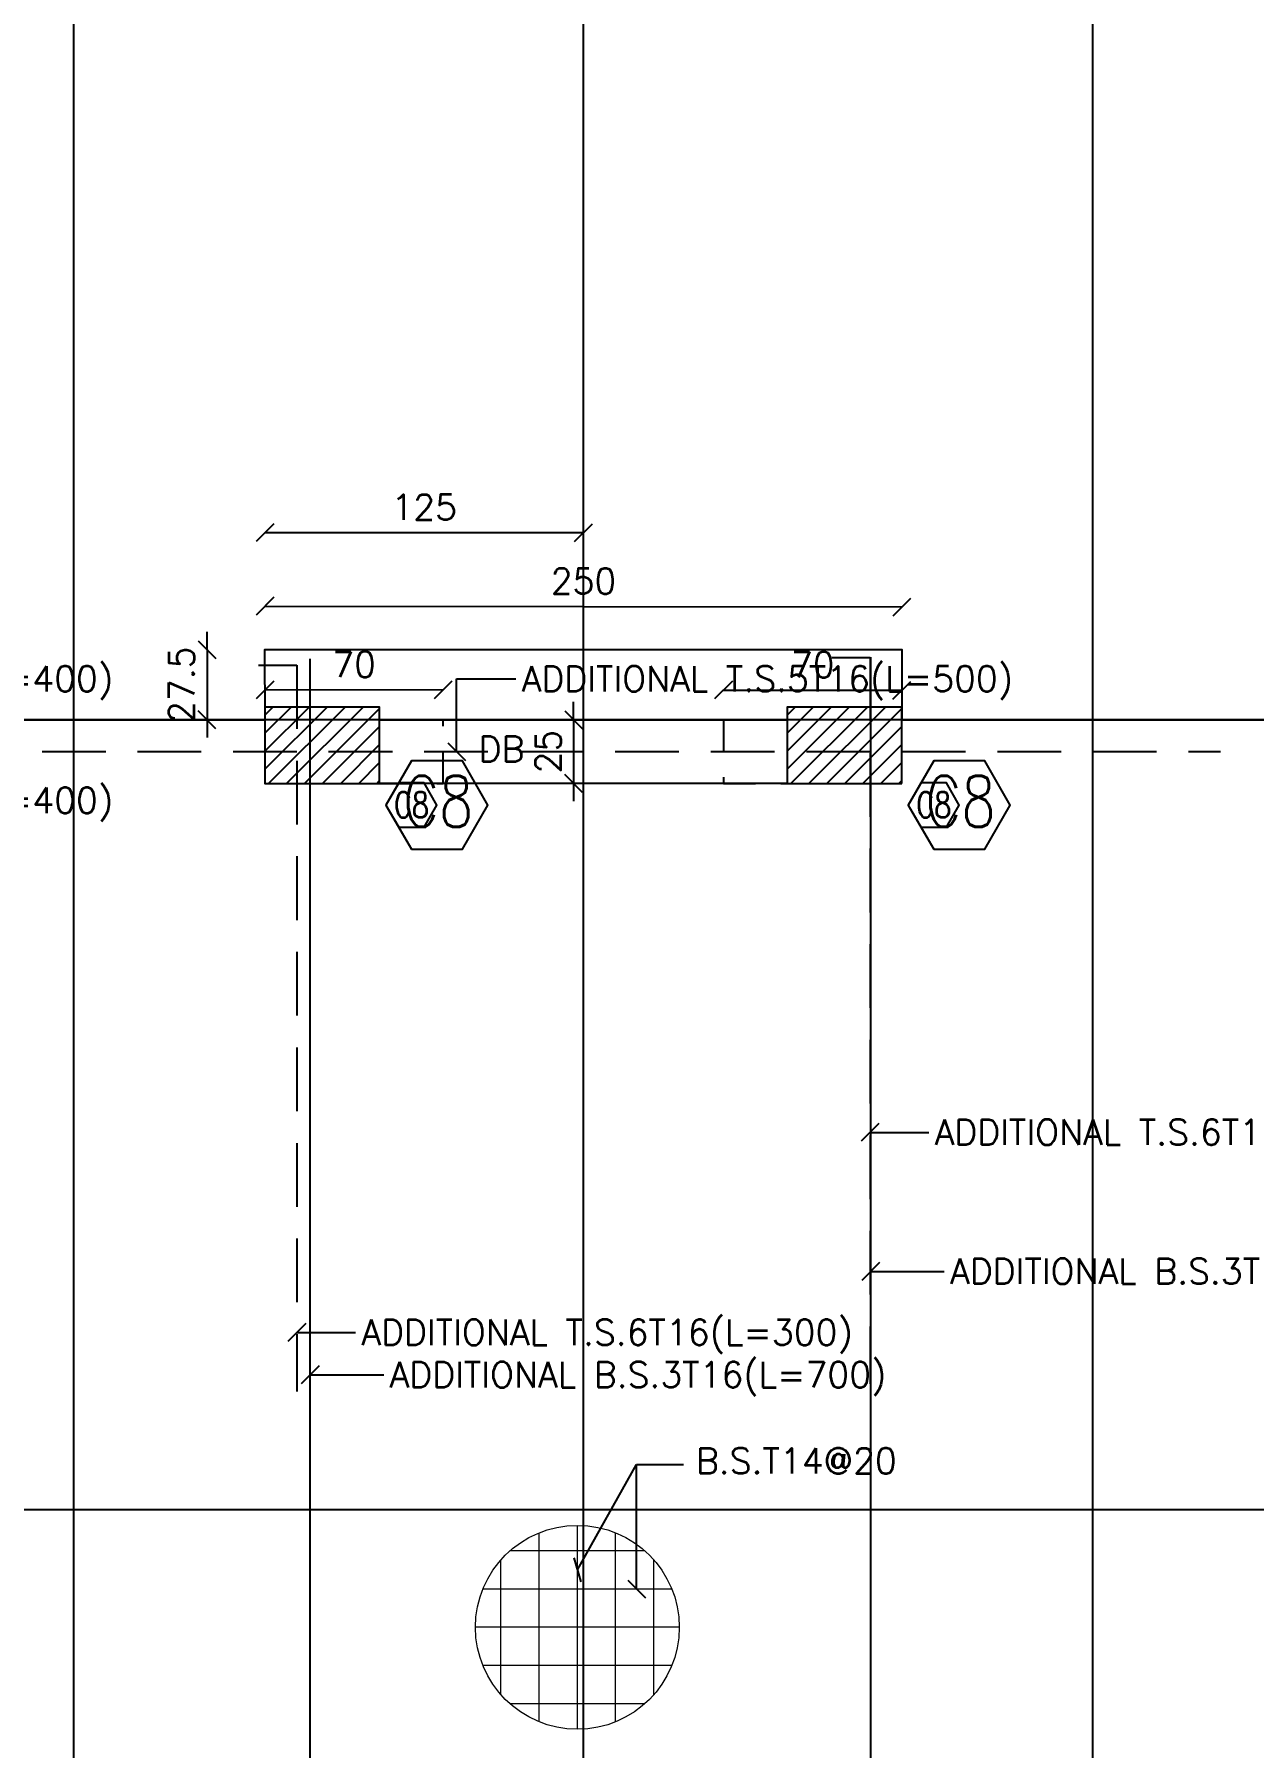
# Model space of a CAD drawing. Header units: inches. Extents: x -48 to 777, y -156 to 510.
# Drawn here: x 332.02 to 336.81, y 250.03 to 256.75 of the extents above; entities that cross this region are included whole.
import ezdxf
from ezdxf.enums import TextEntityAlignment as Align

# ---------------------------------------------------------------- set-up
doc = ezdxf.new("R2010")
doc.units = ezdxf.units.IN
doc.header["$MEASUREMENT"] = 0
doc.linetypes.add('HIDDEN', pattern=[0.375, 0.25, -0.125])
doc.linetypes.add('HIDDEN2', pattern=[0.1875, 0.125, -0.0625])
doc.layers.get('Defpoints').update_dxf_attribs({"lineweight": 5})
for name, color, linetype in [('Str-Axes', 8, 'Continuous'), ('str-col-hatch', 8, 'Continuous'), ('str-COL-TAG-100', 1, 'Continuous'), ('str-COL-TAG-50', 7, 'Continuous'), ('str-columns', 3, 'Continuous'), ('str-slab-bottom-reinf.', 1, 'Continuous'), ('str-slab-top', 1, 'Continuous'), ('str-sunken-slabs', 5, 'Continuous')]:
    doc.layers.add(name, color=color, linetype=linetype)
doc.styles.add('ROMAN', font='ROMANS.SHX')
doc.styles.add('ROMANS', font='romans__.ttf', dxfattribs={"height": 0.14})
doc.dimstyles.new('structure', dxfattribs={"dimtxt": 0.1, "dimasz": 0.07, "dimexe": 0.18, "dimexo": 1, "dimgap": 0.05, "dimtad": 1, "dimdec": 1, "dimlfac": 100, "dimrnd": 0.5, "dimdsep": 46, "dimtxsty": 'ROMAN', "dimblk1": 'OBLIQUE', "dimblk2": 'OBLIQUE', "dimsah": 1, "dimcen": 0.009, "dimse1": 1, "dimse2": 1, "dimclrd": 4, "dimclre": 9, "dimclrt": 1, "dimadec": 0, "dimazin": 0, "dimtfac": 0.066667, "dimtdec": 1, "dimtix": 1, "dimtmove": 2, "dimatfit": 3, "dimldrblk": 'OBLIQUE', "dimfxl": 0.18, "dimtolj": 1, "dimarcsym": 0})

# ---------------------------------------------------------------- blocks, each defined once
blk = doc.blocks.new('tags')
at = {"layer": 'str-COL-TAG-100', "color": 2}
blk.add_lwpolyline([(0.125, -0.2616), (0.325, -0.2616), (0.425, -0.0884), (0.325, 0.0848), (0.125, 0.0848), (0.025, -0.0884)], close=True, dxfattribs=at)
at = {"layer": 'str-COL-TAG-50', "color": 2}
blk.add_lwpolyline([(0.075, -0.175), (0.175, -0.175), (0.225, -0.0884), (0.175, -0.0018), (0.075, -0.0018), (0.025, -0.0884)], close=True, dxfattribs=at)
at = {"layer": 'str-COL-TAG-100', "color": 1, "style": 'ROMANS', "width": 0.699426}
blk.add_attdef('NUMBER', text='', height=0.2, dxfattribs=at).set_placement((0.0918, -0.1741), (0.3679, -0.1741), align=Align.FIT)
at = {"layer": 'str-COL-TAG-50', "color": 1, "style": 'ROMANS', "width": 0.697102}
blk.add_attdef('NUMBER', text='', height=0.1, dxfattribs=at).set_placement((0.0562, -0.1375), (0.1938, -0.1375), align=Align.FIT)
blk = doc.blocks.new('_Oblique')
at = {"color": 0, "linetype": 'ByBlock', "lineweight": -2}
blk.add_line((-0.5, -0.5), (0.5, 0.5), dxfattribs=at)
blk = doc.blocks.new('*D1798')
at = {"layer": 'Defpoints', "color": 0, "transparency": 16777216}
for p in [(332.9268, 254.3334), (332.6994, 254.0583), (332.9268, 254.0583)]:
    blk.add_point(p, dxfattribs=at)
at = {"layer": 'str-sunken-slabs', "color": 4, "lineweight": -2, "transparency": 16777216}
for p, q in [((332.6994, 254.3334), (332.6994, 254.4034)), ((332.6994, 254.3334), (332.6994, 254.0583)), ((332.6994, 254.0583), (332.6994, 253.9883))]:
    blk.add_line(p, q, dxfattribs=at)
at = {"layer": 'str-sunken-slabs', "color": 4, "lineweight": -2, "transparency": 16777216, "xscale": 0.07, "yscale": 0.07, "zscale": 0.07}
for p, rotation in [((332.6994, 254.3334), 270), ((332.6994, 254.0583), 90)]:
    blk.add_blockref('_Oblique', p, dxfattribs=dict(at, rotation=rotation))
at = {"layer": 'str-sunken-slabs', "color": 1, "transparency": 16777216, "insert": (332.5994, 254.1959), "char_height": 0.1, "attachment_point": 5, "rotation": 90, "style": 'ROMAN'}
blk.add_mtext('\\A1;27.5', dxfattribs=at)
blk = doc.blocks.new('*D1799')
at = {"layer": 'Defpoints', "color": 0, "transparency": 16777216}
for p in [(335.427, 254.5007), (332.9268, 254.3334), (335.4268, 254.3304)]:
    blk.add_point(p, dxfattribs=at)
at = {"layer": 'str-sunken-slabs', "color": 4, "lineweight": -2, "transparency": 16777216}
blk.add_line((332.927, 254.5038), (335.427, 254.5007), dxfattribs=at)
at = {"layer": 'str-sunken-slabs', "color": 4, "lineweight": -2, "transparency": 16777216, "xscale": 0.07, "yscale": 0.07, "zscale": 0.07}
for p, rotation in [((332.927, 254.5038), 179.9296050710171), ((335.427, 254.5007), 359.929605071017)]:
    blk.add_blockref('_Oblique', p, dxfattribs=dict(at, rotation=rotation))
at = {"layer": 'str-sunken-slabs', "color": 1, "transparency": 16777216, "insert": (334.1771, 254.6023), "char_height": 0.1, "attachment_point": 5, "rotation": 359.92961, "style": 'ROMAN'}
blk.add_mtext('\\A1;250', dxfattribs=at)
blk = doc.blocks.new('*D1800')
at = {"layer": 'Defpoints', "color": 0, "transparency": 16777216}
for p in [(332.9268, 254.9718), (334.1768, 254.9718), (334.1768, 254.7926)]:
    blk.add_point(p, dxfattribs=at)
at = {"layer": 'str-sunken-slabs', "color": 4, "lineweight": -2, "transparency": 16777216}
blk.add_line((332.9268, 254.7926), (334.1768, 254.7926), dxfattribs=at)
at = {"layer": 'str-sunken-slabs', "color": 4, "lineweight": -2, "transparency": 16777216, "xscale": 0.07, "yscale": 0.07, "zscale": 0.07, "rotation": 180}
blk.add_blockref('_Oblique', (332.9268, 254.7926), dxfattribs=at)
at = {"layer": 'str-sunken-slabs', "color": 4, "lineweight": -2, "transparency": 16777216, "xscale": 0.07, "yscale": 0.07, "zscale": 0.07}
blk.add_blockref('_Oblique', (334.1768, 254.7926), dxfattribs=at)
at = {"layer": 'str-sunken-slabs', "color": 1, "transparency": 16777216, "insert": (333.5518, 254.8926), "char_height": 0.1, "attachment_point": 5, "style": 'ROMAN'}
blk.add_mtext('\\A1;125', dxfattribs=at)
blk = doc.blocks.new('*D2189')
at = {"layer": 'Defpoints', "color": 0, "transparency": 16777216}
for p in [(332.9271, 254.1748), (332.9273, 254.057), (333.6268, 254.0583)]:
    blk.add_point(p, dxfattribs=at)
at = {"layer": 'str-sunken-slabs', "color": 4, "lineweight": -2, "transparency": 16777216}
blk.add_line((333.6266, 254.1761), (332.9271, 254.1748), dxfattribs=at)
at = {"layer": 'str-sunken-slabs', "color": 4, "lineweight": -2, "transparency": 16777216, "xscale": 0.07, "yscale": 0.07, "zscale": 0.07}
for p, rotation in [((332.9271, 254.1748), 180.1077246314985), ((333.6266, 254.1761), 0.1077246314985469)]:
    blk.add_blockref('_Oblique', p, dxfattribs=dict(at, rotation=rotation))
at = {"layer": 'str-sunken-slabs', "color": 1, "transparency": 16777216, "insert": (333.2766, 254.2754), "char_height": 0.1, "attachment_point": 5, "rotation": 0.10772, "style": 'ROMAN'}
blk.add_mtext('\\A1;70', dxfattribs=at)
blk = doc.blocks.new('*D2190')
at = {"layer": 'Defpoints', "color": 0, "transparency": 16777216}
for p in [(335.4266, 254.1739), (334.7268, 254.0583), (335.4264, 254.0574)]:
    blk.add_point(p, dxfattribs=at)
at = {"layer": 'str-sunken-slabs', "color": 4, "lineweight": -2, "transparency": 16777216}
blk.add_line((334.7269, 254.1747), (335.4266, 254.1739), dxfattribs=at)
at = {"layer": 'str-sunken-slabs', "color": 4, "lineweight": -2, "transparency": 16777216, "xscale": 0.07, "yscale": 0.07, "zscale": 0.07}
for p, rotation in [((334.7269, 254.1747), 179.9296050710167), ((335.4266, 254.1739), 359.9296050710167)]:
    blk.add_blockref('_Oblique', p, dxfattribs=dict(at, rotation=rotation))
at = {"layer": 'str-sunken-slabs', "color": 1, "transparency": 16777216, "insert": (335.0769, 254.2743), "char_height": 0.1, "attachment_point": 5, "rotation": 359.92961, "style": 'ROMAN'}
blk.add_mtext('\\A1;70', dxfattribs=at)
blk = doc.blocks.new('*D2191')
at = {"layer": 'Defpoints', "color": 0, "transparency": 16777216}
for p in [(334.1385, 254.0583), (334.1385, 253.8083), (334.1385, 253.8083)]:
    blk.add_point(p, dxfattribs=at)
at = {"layer": 'str-sunken-slabs', "color": 4, "lineweight": -2, "transparency": 16777216}
for p, q in [((334.1385, 254.0583), (334.1385, 254.1283)), ((334.1385, 254.0583), (334.1385, 253.8083)), ((334.1385, 253.8083), (334.1385, 253.7383))]:
    blk.add_line(p, q, dxfattribs=at)
at = {"layer": 'str-sunken-slabs', "color": 4, "lineweight": -2, "transparency": 16777216, "xscale": 0.07, "yscale": 0.07, "zscale": 0.07}
for p, rotation in [((334.1385, 254.0583), 270), ((334.1385, 253.8083), 90)]:
    blk.add_blockref('_Oblique', p, dxfattribs=dict(at, rotation=rotation))
at = {"layer": 'str-sunken-slabs', "color": 1, "transparency": 16777216, "insert": (334.0385, 253.9333), "char_height": 0.1, "attachment_point": 5, "rotation": 90, "style": 'ROMAN'}
blk.add_mtext('\\A1;25', dxfattribs=at)

msp = doc.modelspace()

# ---------------------------------------------------------------- hatches: boundary and pattern name
at = {"layer": 'str-col-hatch'}
h = msp.add_hatch(dxfattribs=at)
h.set_pattern_fill('ANSI31', color=256, scale=0.4)
h.set_pattern_definition([(45, (-363.00302, 203.09906), (-0.035355339, 0.035355339), [])])
h.paths.add_polyline_path([(332.92678, 254.10831), (332.92678, 253.80831), (333.37678, 253.80831), (333.37678, 254.10831)])
h = msp.add_hatch(dxfattribs=at)
h.set_pattern_fill('ANSI31', color=256, scale=0.4)
h.set_pattern_definition([(45, (-360.95302, 203.09906), (-0.035355339, 0.035355339), [])])
h.paths.add_polyline_path([(334.97678, 254.10831), (334.97678, 253.80831), (335.42678, 253.80831), (335.42678, 254.10831)])

# ---------------------------------------------------------------- linework, layer by layer
at = {"layer": 'Str-Axes', "ltscale": 0.1}
for p, q in [((332.17678, 221.25688), (332.17678, 260.35831)), ((334.17678, 221.25688), (334.17678, 260.35831)), ((336.17678, 221.25688), (336.17678, 260.35831)), ((347.62657, 254.05831), (319.32678, 254.05831)), ((347.62657, 250.95845), (319.32678, 250.95845))]:
    msp.add_line(p, q, dxfattribs=at)
at = {"layer": 'str-columns'}
for points in [[(333.37678, 253.80831), (333.37678, 254.10831), (332.92678, 254.10831), (332.92678, 253.80831)], [(335.42678, 253.80831), (335.42678, 254.10831), (334.97678, 254.10831), (334.97678, 253.80831)]]:
    msp.add_lwpolyline(points, close=True, dxfattribs=at)
at = {"layer": 'str-columns', "linetype": 'HIDDEN2'}
for points in [[(333.62678, 253.80831), (333.62678, 254.05831), (332.92678, 254.05831), (332.92678, 253.80831)], [(335.42678, 253.80831), (335.42678, 254.05831), (334.72678, 254.05831), (334.72678, 253.80831)]]:
    msp.add_lwpolyline(points, close=True, dxfattribs=at)
at = {"layer": 'str-slab-bottom-reinf.'}
for p, q in [((333.10454, 247.30845), (333.10454, 254.29731)), ((335.30454, 247.30845), (335.30454, 254.30413))]:
    msp.add_line(p, q, dxfattribs=at)
at = {"layer": 'str-slab-bottom-reinf.', "lineweight": 0}
for p, q in [((334.15305, 250.09747), (334.15305, 250.89759)), ((334.00305, 250.12665), (334.00305, 250.86841)), ((334.30305, 250.12665), (334.30305, 250.86841)), ((333.85305, 250.23286), (333.85305, 250.7622)), ((334.41772, 250.79753), (333.88838, 250.79753)), ((334.45305, 250.23286), (334.45305, 250.7622)), ((334.52393, 250.64753), (333.78217, 250.64753)), ((334.55311, 250.49753), (333.75298, 250.49753)), ((334.52393, 250.34753), (333.78217, 250.34753)), ((334.41772, 250.19753), (333.88838, 250.19753))]:
    msp.add_line(p, q, dxfattribs=at)
msp.add_circle((334.15305, 250.49753), 0.40006, dxfattribs=at)
at = {"layer": 'str-slab-top', "linetype": 'HIDDEN'}
msp.add_line((331.67678, 253.93331), (336.67678, 253.93331), dxfattribs=at)
for points in [[(332.90178, 254.27261), (333.05178, 254.27261), (333.05178, 251.42261)], [(335.15178, 254.30268), (335.30178, 254.30268), (335.30178, 251.45268)]]:
    msp.add_lwpolyline(points, dxfattribs=at)
at = {"layer": 'str-sunken-slabs'}
for p, q in [((333.37678, 254.05831), (334.97678, 254.05831)), ((334.97678, 253.80831), (333.37678, 253.80831))]:
    msp.add_line(p, q, dxfattribs=at)
msp.add_lwpolyline([(329.82658, 254.05831), (332.92678, 254.05831), (332.92729, 254.05831), (332.92678, 254.33345), (332.92678, 254.33345), (335.42678, 254.33345), (335.42644, 254.05831), (335.42644, 254.05831), (335.42644, 254.05831), (335.42678, 254.05831), (338.52678, 254.05831), (338.52678, 254.70845), (343.07678, 254.70845), (343.0769, 252.20864), (341.42678, 252.20864), (341.42678, 250.75849), (341.37678, 250.75849), (341.37678, 248.30849), (341.42678, 248.30849), (341.42678, 246.55861), (342.87678, 246.55861), (342.87678, 246.60861), (343.12678, 246.60861), (343.12678, 240.95682)], dxfattribs=at)

# ---------------------------------------------------------------- block references
at = {"layer": 'str-columns'}
ref = msp.add_blockref('tags', (333.37678, 253.81215), dxfattribs=at)
ref.add_attrib('NUMBER', 'C8', dxfattribs={"layer": 'str-COL-TAG-50', "color": 1, "height": 0.1, "style": 'ROMANS', "width": 0.63631}).set_placement((333.43297, 253.67465), (333.57056, 253.67465), align=Align.FIT)
ref.add_attrib('NUMBER', 'C8', dxfattribs={"layer": 'str-COL-TAG-100', "color": 1, "height": 0.2, "style": 'ROMANS', "width": 0.638431}).set_placement((333.46862, 253.6381), (333.74471, 253.6381), align=Align.FIT)
ref = msp.add_blockref('tags', (335.42678, 253.81215), dxfattribs=at)
ref.add_attrib('NUMBER', 'C8', dxfattribs={"layer": 'str-COL-TAG-50', "color": 1, "height": 0.1, "style": 'ROMANS', "width": 0.63631}).set_placement((335.48297, 253.67465), (335.62056, 253.67465), align=Align.FIT)
ref.add_attrib('NUMBER', 'C8', dxfattribs={"layer": 'str-COL-TAG-100', "color": 1, "height": 0.2, "style": 'ROMANS', "width": 0.638431}).set_placement((335.51862, 253.6381), (335.79471, 253.6381), align=Align.FIT)

# ---------------------------------------------------------------- texts
at = {"layer": 'str-slab-bottom-reinf.', "style": 'ROMAN'}
for s, p in [('DB', (333.76501, 253.8933)), ('ADDITIONAL B.S.3T16(L=700)', (335.61577, 251.84461)), ('ADDITIONAL B.S.3T16(L=700)', (333.41577, 251.43888)), ('B.S.T14@20', (334.61799, 251.10069))]:
    msp.add_text(s, height=0.1, dxfattribs=at).set_placement(p)
at = {"layer": 'str-slab-top', "style": 'ROMAN'}
for s, p in [('ADDITIONAL T.S.3T25(L=400)', (330.4024, 254.16911)), ('ADDITIONAL T.S.5T16(L=500)', (333.93441, 254.16911)), ('ADDITIONAL T.S.3T25(L=400)', (330.4024, 253.69185)), ('ADDITIONAL T.S.6T16(L=300)', (335.55516, 252.39021)), ('ADDITIONAL T.S.6T16(L=300)', (333.30516, 251.60496))]:
    msp.add_text(s, height=0.1, dxfattribs=at).set_placement(p)

# ---------------------------------------------------------------- dimensions: what is measured, and where the dimension line sits
at = {"layer": 'str-sunken-slabs'}
for p1, p2, distance, picture, middle in [((332.92678, 254.97177), (334.17678, 254.97177), -0.17913, '*D1800', (333.55178, 254.89264)), ((332.92678, 254.33345), (335.42677, 254.33038), 0.17035, '*D1799', (334.17711, 254.60226)), ((332.92678, 254.33345), (332.92678, 254.05831), -0.22734, '*D1798', (332.59944, 254.19588)), ((333.62678, 254.05831), (332.9273, 254.05699), -0.11778, '*D2189', (333.27663, 254.27543)), ((334.72678, 254.05831), (335.42644, 254.05745), 0.11643, '*D2190', (335.07687, 254.27431)), ((334.13851, 254.05831), (334.13851, 253.80831), 0, '*D2191', (334.03851, 253.93331))]:
    dim = msp.add_aligned_dim(p1=p1, p2=p2, distance=distance, dimstyle='structure', override={"dimfxl": 0.04}, dxfattribs=at)
    dim.commit()
    dim.dimension.update_dxf_attribs({"geometry": picture, "text_midpoint": middle})

# ---------------------------------------------------------------- leaders
at = {"layer": 'str-slab-bottom-reinf.'}
for points in [[(335.30454, 251.89373), (335.59332, 251.89373)], [(333.10454, 251.488), (333.39332, 251.488)], [(334.15305, 250.72303), (334.38569, 251.13657)], [(334.38569, 250.64753), (334.38569, 251.13657), (334.5697, 251.13657)]]:
    msp.add_leader(points, dimstyle='structure', override={"dimgap": 0.05, "dimtad": 0}, dxfattribs=at)
at = {"layer": 'str-slab-top'}
for points, override in [([(333.67903, 253.93331), (333.67903, 254.21824), (333.91196, 254.21824)], {"dimgap": 0.05, "dimtad": 0, "dimfxl": 0.04, "dimfxlon": 1}), ([(335.30178, 252.43933), (335.53271, 252.43933)], {"dimgap": 0.05, "dimtad": 0}), ([(333.05178, 251.65409), (333.28271, 251.65409)], {"dimgap": 0.05, "dimtad": 0})]:
    msp.add_leader(points, dimstyle='structure', override=override, dxfattribs=at)

doc.saveas('drawing.dxf')
